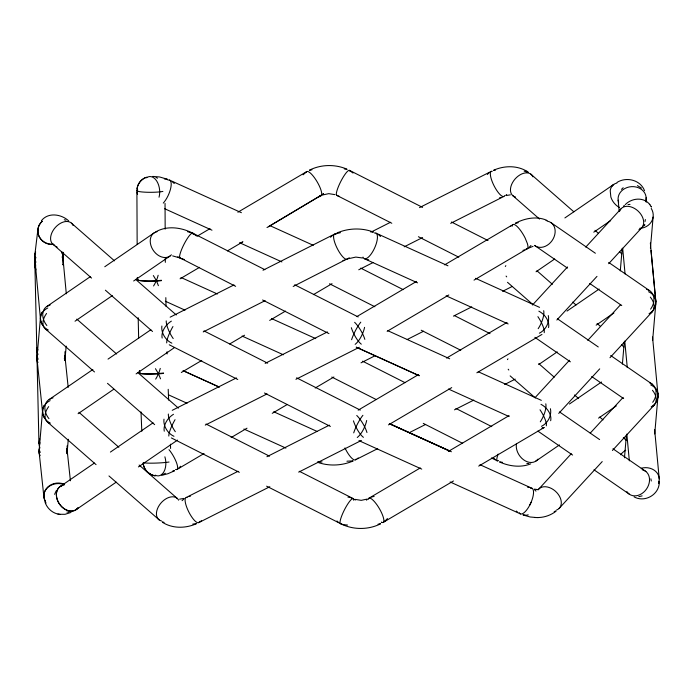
<?xml version="1.0" encoding="UTF-8"?>
<svg xmlns="http://www.w3.org/2000/svg" width="694" height="694" viewBox="0 0 694 694"><rect width="100%" height="100%" fill="white"/><g stroke="black" fill="none" stroke-linecap="round" stroke-linejoin="round"><path stroke-width="1.04" d="M35.888 269.94L34.934 265.186L35.125 262.479M37.06 347.503L37.181 352.96M39.298 446.103L38.942 443.414L39.662 438.894M37.034 357.141L40.478 317.253M39.142 450.285L42.586 410.397M64.958 360.117L66.164 346.106M67.066 453.269L68.281 439.25M620.28 270.868L622.223 248.374M622.388 364.107L624.314 341.804M624.47 457.797L626.404 435.259M650.425 248.148L653.106 217.083M652.629 340.537L655.735 304.328M654.72 433.95L657.955 396.517M139.451 372.669L139.615 370.752M139.451 372.314L139.633 370.648M34.804 255.149L37.918 229.298M62.538 259.582L63.406 252.338M659.274 482.113C659.413 494.527 644.804 502.959 634.082 496.861M645.064 221.455L645.359 219.538M137.074 188.768C137.646 183.407 141.689 178.696 146.824 177.143M645.715 201.763L645.984 200.245M658.675 483.553L659.083 481.28M54.609 494.371L56.127 490.953M531.075 502.343L529.8 505.05M611.952 186.218L612.949 185.072M41.423 220.718C48.129 212.008 61.263 214.09 68.645 220.822M180.631 466.247L178.887 467.999M530.962 245.494L529.218 247.246M385.127 520.942L387.452 518.539M303.096 174.801L306.791 171.565L237.877 212.217M532.463 305.03L567.51 266.947M585.762 247.107L620.8 209.024M556.831 320.029L596.979 276.386M608.664 263.694L641.516 227.988M535.074 397.627L569.479 360.238M587.783 340.346L620.722 304.545M558.722 413.416L599.711 368.861M609.965 357.722L652.421 311.58M538.431 489.435L571.283 453.729M590.264 433.099L623.117 397.393M559.138 508.407L602.219 461.588M612.438 450.484L654.052 405.253M487.301 174.472L489.14 172.737M182.062 500.695L183.901 498.951M330.526 237.244L332.365 235.509M621.46 189.358L623.177 187.727M623.455 206.257L624.4 205.363M506.073 195.049L506.672 194.52M201.442 520.743L198.874 522.556L269.827 486.72M357.592 458.491L358.191 457.962M625.285 204.583C631.748 197.929 643.902 196.68 649.853 204.652M644.292 225.272L644.908 224.778L642.835 226.313M322.979 194.303L323.551 193.852L268.474 226.721M510.515 226.444L511.079 226.001M366.432 500.148L366.996 499.697M383.279 522.374L385.691 520.5M323.551 193.852L266.999 227.545M555.946 511.287C550.559 515.442 543.714 517.707 536.904 517.542M47.027 306.366L90.55 276.507M104.768 266.756L154.51 232.629M75.03 321.209L112.341 295.609M133.664 280.983L170.082 255.999M49.144 399.518L92.866 369.52M108.03 359.11L150.867 329.728M78.092 413.702L113.79 389.221M136.093 373.919L174.463 347.59M60.664 486.208L94.419 463.054M110.407 452.08L153.044 422.828M76.236 509.578L116.21 482.156M138.418 466.923L177.499 440.109M564.881 217.933L613.739 184.422M536.037 271.779L554.697 258.983M593.778 232.169L610.659 220.588M538.7 364.576L557.23 351.867M596.146 325.165L613.921 312.968M569.427 404.012L601.507 382.012M598.523 418.135L616.289 405.929M567.033 311.059L599.148 289.042M535.464 461.371L559.442 444.932M349.316 257.821L293.18 286.475M197.053 236.264L210.022 228.63M240.107 243.368L242.909 241.72M180.076 278.815L199.577 267.32M227.441 250.898L242.319 242.137M181.299 372.496L201.763 360.429M229.679 343.981L244.566 335.211M269.68 320.411L285.494 311.086M313.41 294.638L332.018 283.673M356.803 316.611L416.591 281.382M444.611 264.865L512.805 224.683M387.148 331.316L448.81 294.976M474.028 280.116L527.275 248.738M176.953 469.491L204.045 453.52M231.137 437.558L247.012 428.198M272.239 413.338L287.186 404.524M315.206 388.015L333.892 377.007M358.173 410.154L418.647 374.517M446.563 358.069L507.036 322.432M388.458 424.893L451.725 387.608M476.847 372.808L541.971 334.43M368.939 498.214L420.312 467.93M448.341 451.421L509.058 415.637M383.4 522.27L453.468 480.977M478.686 466.116L544.079 427.582M162.986 474.635L165.354 473.256M527.371 248.678L533.07 246.309M145.705 177.499C140.474 179.625 136.857 184.986 136.9 190.642L137.152 244.21M155.716 231.891C167.002 225.342 181.351 227.372 192.524 233.071M170.151 317.167L233.999 284.913M263.017 270.252L334.603 234.078L340.459 232.672M372.123 231.562L390.496 222.28M419.514 207.61L491.1 171.444M203.221 331.932L265.125 300.649M358.746 269.784L373.259 262.453M404.212 246.812L422.594 237.53M450.649 223.355L503.844 196.471M172.242 410.328L236.42 377.9M265.151 363.387L327.412 331.923M295.913 379.323L359.31 347.278M361.019 362.841L375.463 355.545M407.239 339.487L423.609 331.212M453.46 316.134L471.755 306.887M502.569 291.324L512.198 286.457M186.131 497.529L238.059 471.287M266.912 456.713L329.433 425.127M298.689 472.128L361.401 440.438M454.483 409.842L473.776 400.091M504.651 384.485L515.26 379.124M205.285 425.101L267.06 393.897M355.632 459.775L377.683 448.636M409.33 432.657L425.63 424.424M515.226 223.286C524.716 218.306 536.54 215.877 546.707 220.267M174.541 470.792L168.035 473.672L161.676 475.364M617.053 182.392C626.422 176.51 640.484 179.876 644.509 190.668M309.411 170.169C320.966 164.357 335.046 164.062 346.913 169.154M318.425 196.992L320.784 195.89M380.572 523.831C368.228 530.034 352.977 529.982 340.685 523.71L266.609 486.182M554.176 511.651L555.929 510.879M71.005 512.45L65.01 514.306L59.224 514.289M336.946 232.976C348.336 228.092 361.609 227.623 373.225 231.996M493.677 170.212C504.694 165.311 518.427 165.241 528.516 172.364M348.093 258.775L355.831 257.084L362.52 258.003M196.298 523.788C185.628 528.472 172.546 528.75 162.509 522.33M353.029 461.024C341.908 465.787 328.973 466.368 317.557 462.291M530.745 463.844C520.734 467.886 509.266 466.307 499.611 461.996M48.58 305.577L50.15 304.987M50.697 398.72L53.048 397.844M541.988 428.172L543.758 427.53M322.623 194.971L328.73 193.652L334.95 194.632M367.36 499.029L361.244 500.348L355.024 499.368M184.136 498.396L179.581 499.168M542.344 428.016L543.914 427.495M505.839 195.604L510.394 194.832M642.132 495.88L638.792 496.67M522.938 250.334L524.664 249.935M309.403 170.368L311.988 169.77M515.642 223.321L518.218 222.722M172.615 471.079L174.341 470.679M377.987 524.23L380.572 523.632M371.55 497.017L374.135 496.427M342.879 260.484L344.623 260.198M493.824 170.36L495.559 170.082M352.908 460.859L346.939 461.215M196.159 523.64L192.758 524.109M499.645 197.686L501.38 197.408M188.595 496.592L190.33 496.314M628.018 204.6L630.013 204.374M320.385 462.117L322.042 461.952M526.625 515.069L528.273 514.896M534.345 489.149L537.312 489.522M347.538 525.046L343.07 524.647L340.685 523.71M523.172 514.991L530.147 516.987L536.236 517.533M152.801 176.415L159.603 176.97L167.592 179.295M526.815 463.462L528.871 463.479M536.488 489.574L538.102 489.591M66.945 512.085L68.992 512.111M534.692 517.516L538.518 517.559M172.641 255.895L179 257.7M164.339 178.931L166.898 179.217M370.57 231.883L373.129 232.16M317.696 461.935L319.405 462.117M523.076 514.783L525.636 515.069M366.987 259.591L368.696 259.782M527.518 487.171L529.218 487.361M45.058 502.239C47.088 508.346 52.544 513.291 58.973 514.245M57.932 514.072L60.257 514.454M184.37 259.487L180.223 258.255M344.241 168.902L346.905 169.353M187.484 231.675L192.732 233.132L264.874 269.68M499.827 461.874L502.491 462.325M347.954 497.121L350.626 497.572L355.423 500.01M546.039 220.553L547.462 220.883M155.057 475.789C148.872 474.93 143.762 469.56 143.207 463.349M524.152 171.149L527.796 172.233M64.282 219.772L65.999 220.215M155.274 475.824C149.201 474.956 143.988 470.003 143.224 463.852M162.179 521.767L164.105 522.417M336.98 195.482L339.349 196.411M356.499 347.321L419.245 375.723M389.577 423.739L448.445 450.415M183.337 370.787L218.662 386.792M376.07 233.184L447.96 265.802M475.537 278.32L539.55 307.364M364.376 258.723L417.554 282.848M446.112 295.809L508.155 323.959M169.51 180.076L241.399 212.694M269.957 225.654L313.289 245.312M164.704 208.738L211.974 230.191M239.551 242.7L281.894 261.916M387.833 330.708L449.686 358.789M478.253 371.741L541.329 400.351M356.222 347.139L419.037 375.671M448.471 389.039L509.118 416.565M180.995 277.487L217.387 294.004M271.493 318.555L315.761 338.637M165.363 301.239L185.038 310.166M242.093 336.052L283.404 354.799M389.317 423.6L449.244 450.857M389.525 423.739L451.395 451.751M479.962 464.711L532.168 488.385M450.128 481.983L520.465 513.924M358.945 440.629L421.735 469.101M273.722 411.759L317.063 431.416M183.077 370.648L219.434 387.183M168.408 394.799L187.042 403.249M243.898 429.039L285.902 448.107M637.439 185.61L641.49 188.074M349.481 170.351L422.594 207.393M451.456 222.011L488.012 240.532M336.616 195.292L391.798 223.26M418.387 236.723L458.786 257.188M360.733 268.127L403.188 289.632M454.327 315.544L490.025 333.632M329.529 283.785L374.881 306.757M421.197 330.223L460.755 350.262M294.698 284.792L358.191 316.95M235.656 286.336L177.794 256.763M262.592 299.982L328.965 333.614M362.606 361.184L405.07 382.68M331.793 377.05L376.087 399.484M203.975 330.908L267.658 363.17M296.607 377.831L360.29 410.093M169.267 344.788L237.773 379.497M264.44 392.995L330.405 426.42M206.014 424.017L269.506 456.184M299.331 471.287L353.203 498.578M171.375 437.931L239.326 472.354M455.958 408.471L491.786 426.637M423.253 423.375L462.655 443.345M491.482 457.953L497.251 460.868M155.994 177.421L157.529 178.202M148.455 472.97L151.604 474.826M349.629 170.464L352.994 173.04M192.871 233.236L196.237 235.821M526.694 171.158L527.466 171.67M550.863 222.548L595.374 253.249M608.725 262.453L649.662 290.699M534.527 245.39L567.458 268.11M589.709 283.456L621.755 305.56M557.421 318.78L598.263 346.957M610.703 355.536L652.438 384.329M534.866 337.336L570.381 361.834M591.696 376.538L623.663 398.59M559.564 411.95L599.616 439.58M612.967 448.792L645.897 471.504M537.885 431.104L572.593 455.056M593.96 469.786L629.562 494.345M530.771 174.073L573.851 211.817M594.992 230.33L598.245 233.175M619.378 251.696L621.815 253.831M512.701 195.561L539.524 219.07M536.956 270.781L552.398 284.314M572.724 302.116L575.977 304.97M597.109 323.482L600.362 326.327M621.494 344.84L623.932 346.983M507.505 282.311L532.706 304.388M538.778 363.639L554.228 377.172M574.554 394.973L578.614 398.538M599.755 417.051L602.999 419.896M623.325 437.706L626.578 440.551M510.142 375.879L535.343 397.948M71.421 223.112L114.51 260.857M135.642 279.378L176.293 314.981M53.351 244.609L91.565 278.077M105.384 290.187L152.533 331.489M76.791 319.119L116.627 354.009M137.759 372.522L178.41 408.133M45.717 329.216L94.497 371.941M107.501 383.34L154.649 424.641M139.138 465.041L177.274 498.439M78.934 412.288L118.848 447.266M47.834 422.368L96.058 464.633M108.967 475.945L159.204 519.927M378.638 234.763L380.52 236.481M534.727 489.964L535.976 491.109M172.398 181.811L174.281 183.537M516.319 511.036L517.577 512.189M336.963 520.96L338.264 522.218M493.738 458.179L495.03 459.437M651.163 206.586L651.449 207.003L649.558 204.227M44.937 500.886L46.038 503.046M137.551 194.511L137.082 192.49M650.903 478.799L651.293 481.003M34.908 265.403L35.316 268.214L34.934 265.186M43.887 496.878L39.176 452.714M64.898 355.814L68.194 387.426M70.415 480.795L67.014 448.992A14.053 13.186 4.9 0 1 66.997 453.72M37.068 359.596L42.629 412.861M650.989 250.551L655.847 301.595M652.542 336.989L657.895 393.871M618.154 200.167L619.152 210.846M622.674 248.235L625.068 273.957M624.765 341.11L627.272 367.603M646.131 197.764L646.539 202.075M650.356 242.995L655.63 299.869M654.624 429.56L659.231 478.799M626.838 434.097L629.345 460.859M62.772 256.112L66.303 293.805M34.795 258.515L40.538 319.891M168.208 389.317L168.642 400.074M170.429 444.177L170.603 448.48M141.021 411.924L141.802 431.286M165.823 297.639L166.013 306.297M167.046 351.789L167.098 353.957M138.184 317.722L138.653 338.299M139.39 370.796L139.442 372.956M62.798 256.589L62.98 264.709M64.95 351.711L65.089 357.8M67.092 445.878L67.205 450.953M34.726 257.283L38.942 443.414M165.042 203.411L165.163 229.133M165.302 258.055L165.328 262.341M137.317 277.427L137.325 279.569M45.552 501.502A14.053 11.893 -5.3 0 1 47.947 487.309A14.053 11.893 -5.3 0 1 64.594 484.846M173.977 436.3A14.053 10.479 55.5 0 1 163.984 419.167M164.261 431.2A14.053 9.187 -48.8 0 1 173.483 414.283M168.833 436.058A14.053 2.724 -63.1 0 1 175.044 419.688M175.322 431.711A14.053 4.025 63.2 0 1 168.338 414.04M341.448 523.484A14.053 2.724 -63.1 0 1 344.849 509.032A14.053 2.724 -63.1 0 1 353.636 500.201M368.288 499.385A14.053 3.73 59.5 0 1 379.609 509.014A14.053 3.73 59.5 0 1 381.336 522.183A14.053 3.73 59.5 0 0 382.142 522.513M540.019 409.807A14.053 3.73 59.5 0 1 546.299 425.838M545.796 403.821A14.053 5.023 -65.6 0 1 540.288 421.831M550.394 408.714A14.053 11.095 -55.4 0 1 541.467 426.35M642.176 469.743A14.053 11.095 -55.4 0 1 646.478 489.079A14.053 11.095 -55.4 0 1 626.899 491.604M641.247 468.25A14.053 11.893 -5.3 0 1 658.918 481.731M537.893 459.159A14.053 10.479 55.5 0 1 523.536 459.758A14.053 10.479 55.5 0 1 516.518 443.449M498.518 460.504A14.053 2.724 -63.1 0 1 498.11 454.11M169.015 449.651A14.053 3.73 59.5 0 1 176.831 463.592A14.053 3.73 59.5 0 1 175.539 469.439M164.894 456.817A14.053 8.684 84 0 1 164.036 471.556A14.053 8.684 84 0 1 155.196 475.164M169.024 462.022A14.053 1.154 -2.3 0 1 154.32 463.132A14.053 1.154 -2.3 0 1 143.233 462.629M163.558 373.008A14.053 1.154 -2.3 0 1 146.503 373.893A14.053 1.154 -2.3 0 1 139.954 372.843M163.576 373.407A14.053 1.466 -1.3 0 1 146.503 374.04A14.053 1.466 -1.3 0 1 139.945 372.522M161.459 280.263A14.053 1.466 -1.3 0 1 144.395 280.897A14.053 1.466 -1.3 0 1 137.828 279.378M161.468 280.654A14.053 1.778 -0.3 0 1 144.395 281.044A14.053 1.778 -0.3 0 1 137.828 279.049M162.89 191.414A14.053 1.778 -0.3 0 1 144.855 192.169A14.053 1.778 -0.3 0 1 137.707 190M146.477 177.811A14.053 8.684 84 0 1 156.679 180.96A14.053 8.684 84 0 1 159.039 197.209M167.905 180.119A14.053 5.023 -65.6 0 1 170.819 187.71A14.053 5.023 -65.6 0 1 163.281 203.09M508.815 370.015A14.053 10.479 55.5 0 1 508.199 369.225M651.241 208.46A14.053 13.186 4.9 0 1 639.764 228.3M619.542 211.34A14.053 9.803 42.6 0 1 638.202 211.176A14.053 9.803 42.6 0 1 638.966 229.601M538.856 311.172A14.053 9.803 42.6 0 1 548.546 327.577M543.688 310.669A14.053 5.023 -65.6 0 1 538.18 328.678M537.902 316.655A14.053 3.73 59.5 0 1 544.183 332.695M374.396 233.002A14.053 5.023 -65.6 0 1 374.37 248.513A14.053 5.023 -65.6 0 1 363.005 257.084M347.746 258.645A14.053 4.025 63.2 0 1 336.876 247.715A14.053 4.025 63.2 0 1 335.905 234.164M173.205 338.568A14.053 4.025 63.2 0 1 166.222 320.888M166.725 342.914A14.053 2.724 -63.1 0 1 172.936 326.544M162.144 338.047A14.053 9.187 -48.8 0 1 171.366 321.131M171.86 343.157A14.053 10.479 55.5 0 1 161.867 326.024M54.939 245.424A14.053 9.187 -48.8 0 1 55.468 227.32A14.053 9.187 -48.8 0 1 73.061 225.455M53.438 244.141A14.053 13.186 4.9 0 1 39.116 236.42A14.053 13.186 4.9 0 1 42.256 221.308M64.854 355.892A14.053 13.186 4.9 0 1 64.88 360.576M37.736 362.242A14.053 13.186 4.9 0 1 37.693 353.905M48.268 330.023A14.053 13.186 4.9 0 1 41.9 312.283M46.828 325.495A14.053 10.479 55.5 0 1 48.832 305.594M47.305 330.032A14.053 9.187 -48.8 0 1 46.559 313.471M171.401 254.802A14.053 10.479 55.5 0 1 152.853 249.719A14.053 10.479 55.5 0 1 157.07 231.675M180.7 258.168A14.053 2.724 -63.1 0 1 184.378 243.577A14.053 2.724 -63.1 0 1 193.175 234.329M351.598 339.722A14.053 2.724 -63.1 0 1 360.793 322.155M361.296 344.172A14.053 4.025 63.2 0 1 351.329 327.698M364.576 327.342A14.053 5.023 -65.6 0 1 355.137 344.345M354.634 322.32A14.053 3.73 59.5 0 1 364.844 339.366M540.973 404.324A14.053 9.803 42.6 0 1 550.663 420.729M650.33 297.11A14.053 9.803 42.6 0 1 650.061 313.436M648.552 291.732A14.053 11.893 -5.3 0 1 654.138 307.737M618.64 202.24A14.053 11.893 -5.3 0 1 631.609 186.643A14.053 11.893 -5.3 0 1 645.819 200.696M619.386 207.428A14.053 10.479 55.5 0 1 610.859 197.061L610.217 190.703A14.053 10.479 55.5 0 1 616.94 183.051M506.698 276.871A14.053 10.479 55.5 0 1 506.082 276.082M158.145 275.258A14.053 5.023 -65.6 0 1 153.565 285.971M153.331 275.553A14.053 3.73 59.5 0 1 158.379 285.676M306.219 172.372A14.053 3.73 59.5 0 1 317.184 181.889A14.053 3.73 59.5 0 1 319.995 195.864M337.458 195.396A14.053 2.724 -63.1 0 1 340.901 181.247A14.053 2.724 -63.1 0 1 349.906 171.192M505.31 266.487A14.053 9.187 -48.8 0 1 505.848 265.655M653.869 295.696A14.053 13.186 4.9 0 1 649.046 313.74M646.591 289.407A14.053 11.095 -55.4 0 1 650.608 309.151M547.792 221.256A14.053 11.095 -55.4 0 1 553.153 238.892A14.053 11.095 -55.4 0 1 534.658 245.494M526.226 248.816A14.053 3.73 59.5 0 0 527.388 243.577L525.08 237.895A14.053 3.73 59.5 0 0 516.926 226.296A14.053 3.73 59.5 0 0 512.328 226.105M62.425 256.233A14.053 1.466 -1.3 0 1 61.983 257.075M36.062 257.795A14.053 1.466 -1.3 0 1 35.507 256.685M35.845 265.837A14.053 1.466 -1.3 0 1 35.689 264.813M62.807 264.457A14.053 1.466 -1.3 0 1 62.963 264.77M37.78 350.852A14.053 1.466 -1.3 0 1 37.988 349.724M64.915 357.61A14.053 1.466 -1.3 0 1 64.282 358.347M38.361 359.067A14.053 1.466 -1.3 0 1 37.806 357.957M39.888 444.004A14.053 1.466 -1.3 0 1 40.105 442.876M67.032 450.753A14.053 1.466 -1.3 0 1 66.398 451.49M40.469 452.219A14.053 1.466 -1.3 0 1 39.922 451.109M39.853 455.385A14.053 13.186 4.9 0 1 39.81 447.057M50.376 423.167A14.053 13.186 4.9 0 1 44.017 405.435M48.944 418.647A14.053 10.479 55.5 0 1 50.228 398.989M49.421 423.175A14.053 9.187 -48.8 0 1 48.667 406.615M353.714 432.874A14.053 2.724 -63.1 0 1 362.91 415.298M363.404 437.324A14.053 4.025 63.2 0 1 353.437 420.842M356.751 415.472A14.053 3.73 59.5 0 1 366.961 432.509M366.684 420.486A14.053 5.023 -65.6 0 1 357.245 437.489M548.277 315.57A14.053 11.095 -55.4 0 1 539.359 333.207M649.489 382.767A14.053 11.095 -55.4 0 1 652.716 402.303M655.986 388.848A14.053 13.186 4.9 0 1 651.163 406.892M620.531 454.77A14.053 9.187 -48.8 0 1 625.719 450.259M507.427 359.631A14.053 9.187 -48.8 0 1 507.965 358.807M356.178 458.986A14.053 4.025 63.2 0 1 344.953 447.934M160.253 368.401A14.053 5.023 -65.6 0 1 155.682 379.124M155.447 368.696A14.053 3.73 59.5 0 1 160.496 378.829M504.651 195.543A14.053 4.025 63.2 0 1 494.085 185.836A14.053 4.025 63.2 0 1 492.298 171.271M515.477 196.992A14.053 9.187 -48.8 0 1 515.009 179.069A14.053 9.187 -48.8 0 1 532.931 176.831M650.66 384.875A14.053 11.893 -5.3 0 1 656.255 400.889M652.447 390.262A14.053 9.803 42.6 0 1 652.802 406.233M538.119 489.843A14.053 9.803 42.6 0 1 556.883 492.662A14.053 9.803 42.6 0 1 556.588 510.021M530.476 488.203A14.053 5.023 -65.6 0 1 530.676 503.254A14.053 5.023 -65.6 0 1 519.268 512.719M199.534 521.376A14.053 4.025 63.2 0 1 189.08 512.51A14.053 4.025 63.2 0 1 187.068 497.494M161.459 520.934A14.053 9.187 -48.8 0 1 160.661 503.393A14.053 9.187 -48.8 0 1 178.618 500.157M44.676 418.213A14.053 12.353 -6 0 1 50.072 400.62M64.967 356.256A14.053 12.353 -6 0 1 64.906 359.778M37.823 362.606A14.053 12.353 -6 0 1 37.97 353.957M42.169 324.298A14.053 11.893 -5.3 0 1 47.765 307.989M61.514 251.592A14.053 11.893 -5.3 0 1 62.46 259.044M35.594 261.386A14.053 11.893 -5.3 0 1 35.594 253.067M56.335 246.665A14.053 11.893 -5.3 0 1 57.16 247.125M53.716 244.444A14.053 13.516 6.9 0 1 39.237 236.828A14.053 13.516 6.9 0 1 42.048 221.265M35.906 262.254A14.053 13.516 6.9 0 1 35.646 251.896M61.584 251.506A14.053 13.516 6.9 0 1 62.625 259.07M45.422 501.519A14.053 12.431 -6.1 0 1 47.773 487.049A14.053 12.431 -6.1 0 1 63.935 484.108M66.928 448.567A14.053 12.431 -6.1 0 1 67.014 452.982M39.922 455.732A14.053 12.431 -6.1 0 1 39.766 447.882M59.259 503.697A14.053 10.479 55.5 0 0 78.023 507.782A14.053 10.497 55.5 0 1 59.259 503.731A14.053 10.497 55.5 0 1 63.215 485.253A14.053 10.479 55.5 0 0 59.259 503.697"/></g></svg>
